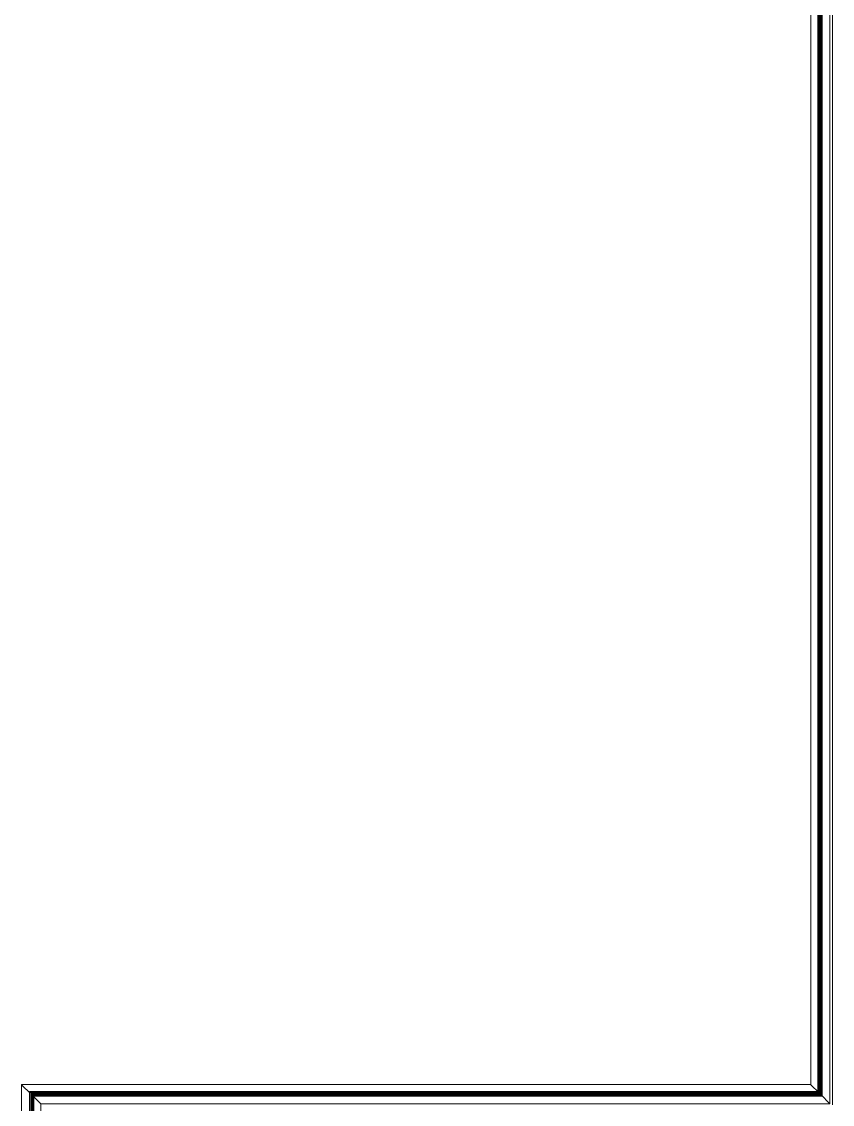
# Model space of a CAD drawing. Header units: metres. Extents: x -227.9 to -141.2, y 39.1 to 91.1.
# Drawn here: x -227.74 to -219.29, y 62.32 to 73.61 of the extents above; entities that cross this region are included whole.
import ezdxf

# ---------------------------------------------------------------- set-up
doc = ezdxf.new("R2010")
doc.units = ezdxf.units.M
for name, color, linetype, lineweight in [('A-FLOR-HRAL', 7, 'Continuous', 5), ('A-ROOF', 7, 'Continuous', 5), ('A-WALL', 7, 'Continuous', 5)]:
    doc.layers.add(name, color=color, linetype=linetype, lineweight=lineweight)

msp = doc.modelspace()

# ---------------------------------------------------------------- linework, layer by layer
at = {"layer": 'A-FLOR-HRAL', "color": 9, "true_color": 0xc0c0c0}
for p, q in [((-219.439, 89.725), (-219.439, 62.457)), ((-219.438, 89.725), (-219.438, 62.456)), ((-219.437, 62.455), (-219.437, 89.725)), ((-219.427, 62.444), (-219.427, 89.725)), ((-219.426, 62.443), (-219.426, 89.725)), ((-219.418, 62.435), (-219.418, 89.725)), ((-219.414, 89.725), (-219.414, 62.432)), ((-219.406, 62.424), (-219.406, 89.725)), ((-219.405, 62.423), (-219.405, 89.725)), ((-219.395, 62.413), (-219.395, 89.725)), ((-219.393, 62.41), (-219.393, 89.725)), ((-219.439, 62.457), (-227.663, 62.457)), ((-227.663, 62.457), (-227.663, 58.811)), ((-219.438, 62.456), (-227.662, 62.456)), ((-227.662, 62.456), (-227.662, 58.811)), ((-227.661, 62.455), (-219.437, 62.455)), ((-227.661, 62.455), (-227.65, 62.444)), ((-227.661, 58.811), (-227.661, 62.455)), ((-227.65, 62.444), (-219.427, 62.444)), ((-227.65, 62.444), (-227.649, 62.443)), ((-227.65, 58.811), (-227.65, 62.444)), ((-227.649, 62.443), (-219.426, 62.443)), ((-227.649, 62.443), (-227.63, 62.424)), ((-227.649, 58.811), (-227.649, 62.443)), ((-219.437, 62.455), (-219.427, 62.444)), ((-219.427, 62.444), (-219.426, 62.443)), ((-219.426, 62.443), (-219.406, 62.424)), ((-227.641, 62.435), (-219.418, 62.435)), ((-227.641, 62.435), (-227.638, 62.432)), ((-227.641, 58.811), (-227.641, 62.435)), ((-219.414, 62.432), (-227.638, 62.432)), ((-227.638, 62.432), (-227.638, 58.811)), ((-227.63, 62.424), (-219.406, 62.424)), ((-227.63, 62.424), (-227.629, 62.423)), ((-227.63, 58.811), (-227.63, 62.424)), ((-227.629, 62.423), (-219.405, 62.423)), ((-227.629, 58.811), (-227.629, 62.423)), ((-227.629, 62.423), (-227.619, 62.413)), ((-227.619, 62.413), (-219.395, 62.413)), ((-227.619, 58.811), (-227.619, 62.413)), ((-227.616, 62.41), (-219.393, 62.41)), ((-227.616, 58.816), (-227.616, 62.41)), ((-219.418, 62.435), (-219.414, 62.432)), ((-219.406, 62.424), (-219.405, 62.423)), ((-219.405, 62.423), (-219.395, 62.413))]:
    msp.add_line(p, q, dxfattribs=at)
at = {"layer": 'A-FLOR-HRAL'}
for p, q in [((-219.427, 71.741), (-219.426, 71.741)), ((-219.427, 71.74), (-219.427, 71.741)), ((-219.426, 71.74), (-219.427, 71.74)), ((-219.426, 71.741), (-219.406, 71.741)), ((-219.426, 71.741), (-219.426, 71.74)), ((-219.406, 71.74), (-219.426, 71.74)), ((-219.406, 71.741), (-219.405, 71.741)), ((-219.406, 71.74), (-219.406, 71.741)), ((-219.405, 71.74), (-219.406, 71.74)), ((-219.405, 71.741), (-219.405, 71.74)), ((-219.427, 69.741), (-219.426, 69.741)), ((-219.427, 69.74), (-219.427, 69.741)), ((-219.426, 69.74), (-219.427, 69.74)), ((-219.426, 69.741), (-219.406, 69.741)), ((-219.426, 69.741), (-219.426, 69.74)), ((-219.406, 69.74), (-219.426, 69.74)), ((-219.406, 69.741), (-219.405, 69.741)), ((-219.406, 69.74), (-219.406, 69.741)), ((-219.405, 69.74), (-219.406, 69.74)), ((-219.405, 69.741), (-219.405, 69.74)), ((-219.427, 67.741), (-219.426, 67.741)), ((-219.427, 67.74), (-219.427, 67.741)), ((-219.426, 67.74), (-219.427, 67.74)), ((-219.426, 67.741), (-219.406, 67.741)), ((-219.426, 67.741), (-219.426, 67.74)), ((-219.406, 67.74), (-219.426, 67.74)), ((-219.406, 67.741), (-219.405, 67.741)), ((-219.406, 67.74), (-219.406, 67.741)), ((-219.405, 67.74), (-219.406, 67.74)), ((-219.405, 67.741), (-219.405, 67.74)), ((-219.427, 65.741), (-219.426, 65.741)), ((-219.427, 65.74), (-219.427, 65.741)), ((-219.426, 65.74), (-219.427, 65.74)), ((-219.426, 65.741), (-219.406, 65.741)), ((-219.426, 65.741), (-219.426, 65.74)), ((-219.406, 65.74), (-219.426, 65.74)), ((-219.406, 65.741), (-219.405, 65.741)), ((-219.406, 65.74), (-219.406, 65.741)), ((-219.405, 65.74), (-219.406, 65.74)), ((-219.405, 65.741), (-219.405, 65.74)), ((-219.427, 63.741), (-219.426, 63.741)), ((-219.427, 63.74), (-219.427, 63.741)), ((-219.426, 63.74), (-219.427, 63.74)), ((-219.426, 63.741), (-219.406, 63.741)), ((-219.426, 63.741), (-219.426, 63.74)), ((-219.406, 63.74), (-219.426, 63.74)), ((-219.406, 63.741), (-219.405, 63.741)), ((-219.406, 63.74), (-219.406, 63.741)), ((-219.405, 63.74), (-219.406, 63.74)), ((-219.405, 63.741), (-219.405, 63.74)), ((-227.416, 62.443), (-227.416, 62.444)), ((-227.416, 62.444), (-227.415, 62.444)), ((-227.416, 62.424), (-227.416, 62.443)), ((-227.415, 62.443), (-227.416, 62.443)), ((-227.415, 62.444), (-227.415, 62.443)), ((-227.415, 62.443), (-227.415, 62.424)), ((-225.416, 62.443), (-225.416, 62.444)), ((-225.416, 62.444), (-225.415, 62.444)), ((-225.416, 62.424), (-225.416, 62.443)), ((-225.415, 62.443), (-225.416, 62.443)), ((-225.415, 62.444), (-225.415, 62.443)), ((-225.415, 62.443), (-225.415, 62.424)), ((-223.416, 62.443), (-223.416, 62.444)), ((-223.416, 62.444), (-223.415, 62.444)), ((-223.416, 62.424), (-223.416, 62.443)), ((-223.415, 62.443), (-223.416, 62.443)), ((-223.415, 62.444), (-223.415, 62.443)), ((-223.415, 62.443), (-223.415, 62.424)), ((-221.416, 62.443), (-221.416, 62.444)), ((-221.416, 62.444), (-221.415, 62.444)), ((-221.416, 62.424), (-221.416, 62.443)), ((-221.415, 62.443), (-221.416, 62.443)), ((-221.415, 62.444), (-221.415, 62.443)), ((-221.415, 62.443), (-221.415, 62.424)), ((-227.416, 62.423), (-227.416, 62.424)), ((-227.416, 62.424), (-227.415, 62.424)), ((-227.415, 62.423), (-227.416, 62.423)), ((-227.415, 62.424), (-227.415, 62.423)), ((-225.416, 62.423), (-225.416, 62.424)), ((-225.416, 62.424), (-225.415, 62.424)), ((-225.415, 62.423), (-225.416, 62.423)), ((-225.415, 62.424), (-225.415, 62.423)), ((-223.416, 62.423), (-223.416, 62.424)), ((-223.416, 62.424), (-223.415, 62.424)), ((-223.415, 62.423), (-223.416, 62.423)), ((-223.415, 62.424), (-223.415, 62.423)), ((-221.416, 62.423), (-221.416, 62.424)), ((-221.416, 62.424), (-221.415, 62.424)), ((-221.415, 62.423), (-221.416, 62.423)), ((-221.415, 62.424), (-221.415, 62.423))]:
    msp.add_line(p, q, dxfattribs=at)
at = {"layer": 'A-FLOR-HRAL', "color": 9, "true_color": 0xc0c0c0}
for points, knots in [([(-227.663, 62.457), (-227.663, 62.457), (-227.663, 62.457), (-227.663, 62.457), (-227.662, 62.457), (-227.662, 62.456), (-227.662, 62.456), (-227.662, 62.456), (-227.662, 62.456), (-227.662, 62.456), (-227.662, 62.456)], [0, 0, 0, 0, 0.166667, 0.333333, 0.458333, 0.583333, 0.666667, 0.75, 0.833333, 1, 1, 1, 1]), ([(-219.439, 62.457), (-219.439, 62.457), (-219.439, 62.457), (-219.439, 62.457), (-219.439, 62.457), (-219.439, 62.456), (-219.439, 62.456), (-219.439, 62.456), (-219.438, 62.456), (-219.438, 62.456), (-219.438, 62.456)], [0, 0, 0, 0, 0.166667, 0.333333, 0.458333, 0.583333, 0.666667, 0.75, 0.833333, 1, 1, 1, 1]), ([(-227.617, 62.411), (-227.617, 62.411), (-227.617, 62.411), (-227.617, 62.411), (-227.617, 62.411), (-227.617, 62.411), (-227.616, 62.411), (-227.616, 62.41), (-227.616, 62.41), (-227.616, 62.41), (-227.616, 62.41)], [0, 0, 0, 0, 0.166667, 0.25, 0.333333, 0.416667, 0.5, 0.666667, 0.833333, 1, 1, 1, 1]), ([(-219.394, 62.411), (-219.394, 62.411), (-219.393, 62.411), (-219.393, 62.411), (-219.393, 62.411), (-219.393, 62.411), (-219.393, 62.411), (-219.393, 62.41), (-219.393, 62.41), (-219.393, 62.41), (-219.393, 62.41)], [0, 0, 0, 0, 0.166667, 0.25, 0.333333, 0.416667, 0.5, 0.666667, 0.833333, 1, 1, 1, 1])]:
    msp.add_open_spline(points, degree=3, knots=knots, dxfattribs=at)
for points in [[(-227.662, 62.456), (-227.662, 62.456), (-227.662, 62.456), (-227.661, 62.456), (-227.661, 62.455), (-227.661, 62.455), (-227.661, 62.455), (-227.661, 62.455), (-227.661, 62.455)], [(-219.438, 62.456), (-219.438, 62.456), (-219.438, 62.456), (-219.438, 62.456), (-219.438, 62.455), (-219.438, 62.455), (-219.437, 62.455), (-219.437, 62.455), (-219.437, 62.455)]]:
    msp.add_open_spline(points, degree=3, dxfattribs=at)
at = {"layer": 'A-ROOF'}
msp.add_line((-219.286, 62.319), (-219.286, 89.725), dxfattribs=at)
at = {"layer": 'A-WALL'}
for p, q in [((-219.511, 89.74), (-219.511, 62.529)), ((-219.311, 62.329), (-219.311, 89.725)), ((-227.744, 62.529), (-227.744, 58.909)), ((-219.511, 62.529), (-227.744, 62.529)), ((-227.744, 62.529), (-227.744, 62.528)), ((-227.744, 62.528), (-227.744, 62.529)), ((-227.744, 62.528), (-227.742, 62.527)), ((-227.742, 62.527), (-227.744, 62.528)), ((-227.742, 62.527), (-227.74, 62.524)), ((-227.74, 62.524), (-227.742, 62.527)), ((-227.74, 62.524), (-227.737, 62.521)), ((-227.737, 62.521), (-227.74, 62.524)), ((-227.737, 62.521), (-227.734, 62.518)), ((-227.734, 62.518), (-227.737, 62.521)), ((-227.734, 62.518), (-227.73, 62.514)), ((-227.73, 62.514), (-227.734, 62.518)), ((-227.73, 62.514), (-227.662, 62.447)), ((-219.511, 62.529), (-219.51, 62.528)), ((-219.51, 62.528), (-219.511, 62.529)), ((-219.51, 62.528), (-219.509, 62.527)), ((-219.509, 62.527), (-219.51, 62.528)), ((-219.509, 62.527), (-219.507, 62.524)), ((-219.507, 62.524), (-219.509, 62.527)), ((-219.507, 62.524), (-219.504, 62.521)), ((-219.504, 62.521), (-219.507, 62.524)), ((-219.504, 62.521), (-219.5, 62.518)), ((-219.5, 62.518), (-219.504, 62.521)), ((-219.5, 62.518), (-219.497, 62.514)), ((-219.497, 62.514), (-219.5, 62.518)), ((-219.497, 62.514), (-219.439, 62.456)), ((-227.617, 62.401), (-227.558, 62.343)), ((-227.558, 62.343), (-227.555, 62.339)), ((-227.555, 62.339), (-227.558, 62.343)), ((-227.555, 62.339), (-227.551, 62.336)), ((-227.551, 62.336), (-227.555, 62.339)), ((-227.551, 62.336), (-227.548, 62.333)), ((-227.548, 62.333), (-227.551, 62.336)), ((-227.548, 62.333), (-227.546, 62.33)), ((-227.546, 62.33), (-227.548, 62.333)), ((-227.546, 62.33), (-227.545, 62.329)), ((-227.545, 62.329), (-227.546, 62.33)), ((-227.545, 62.329), (-227.544, 62.329)), ((-227.544, 62.329), (-227.545, 62.329)), ((-227.544, 58.97), (-227.544, 62.329)), ((-227.544, 62.329), (-219.311, 62.329)), ((-219.393, 62.411), (-219.325, 62.343)), ((-219.325, 62.343), (-219.321, 62.339)), ((-219.321, 62.339), (-219.325, 62.343)), ((-219.321, 62.339), (-219.318, 62.336)), ((-219.318, 62.336), (-219.321, 62.339)), ((-219.318, 62.336), (-219.315, 62.333)), ((-219.315, 62.333), (-219.318, 62.336)), ((-219.315, 62.333), (-219.313, 62.33)), ((-219.313, 62.33), (-219.315, 62.333)), ((-219.313, 62.33), (-219.311, 62.329)), ((-219.311, 62.329), (-219.313, 62.33)), ((-219.311, 62.329), (-219.311, 62.329)), ((-219.311, 62.329), (-219.311, 62.329))]:
    msp.add_line(p, q, dxfattribs=at)

doc.saveas('drawing.dxf')
